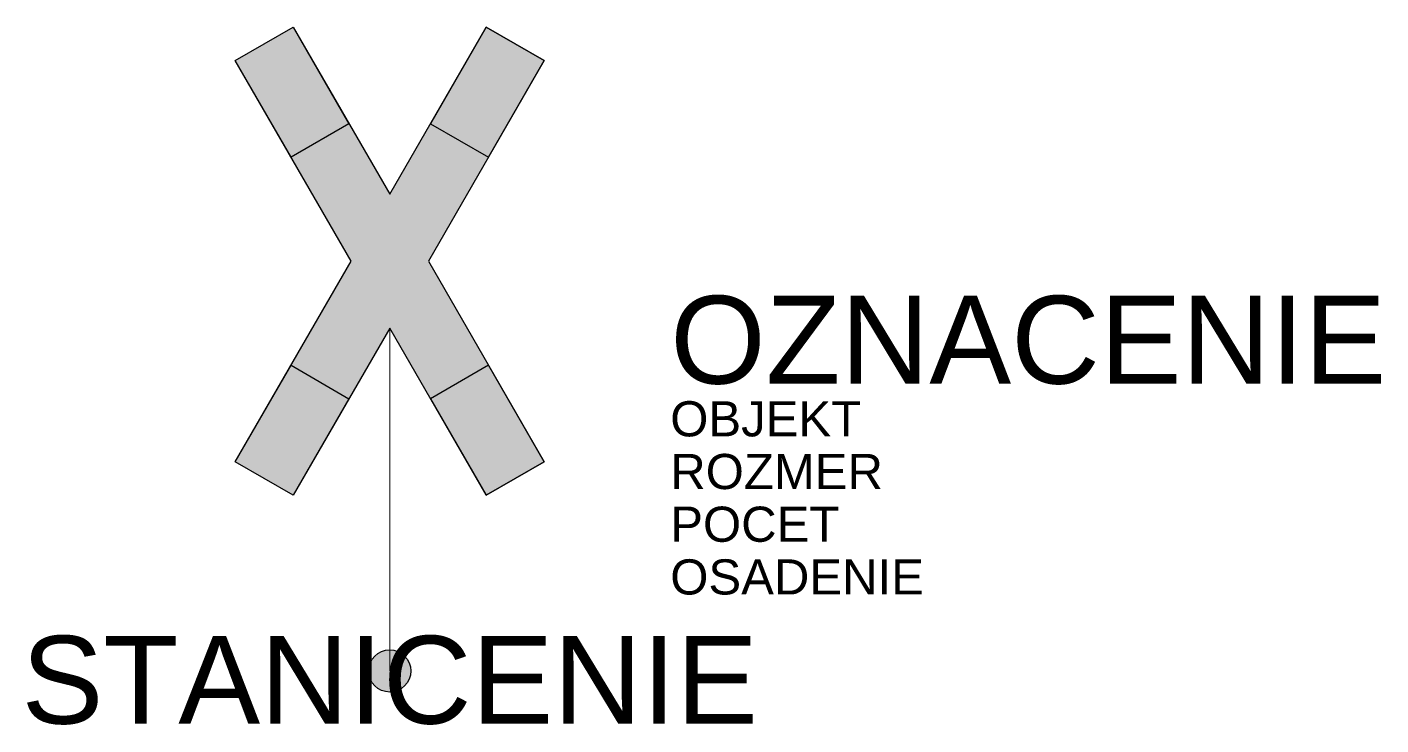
# Model space of a CAD drawing. Header units: metres. Extents: x -10.3 to 28.2, y -1.5 to 18.3.
import ezdxf
from ezdxf.enums import TextEntityAlignment as Align

# ---------------------------------------------------------------- set-up
doc = ezdxf.new("R2010")
doc.units = ezdxf.units.M
doc.layers.get('Defpoints').update_dxf_attribs({"color": 140, "lineweight": 5})
doc.styles.get("Standard").update_dxf_attribs({"font": 'arial.ttf'})

msp = doc.modelspace()

# ---------------------------------------------------------------- hatches: boundary and pattern name
at = {"true_color": 0xf1efea}
msp.add_hatch(color=7, dxfattribs=at).paths.add_polyline_path([(-4.397, 5.953), (-1.1, 11.663), (-4.397, 17.373), (-2.747, 18.326), (0, 13.568), (2.747, 18.326), (4.397, 17.373), (1.1, 11.663), (4.397, 5.953), (2.747, 5), (0, 9.758), (-2.747, 5)])
at = {"true_color": 0x9b9b9b}
for points in [[(-4.397, 17.373), (-2.747, 18.326), (-1.159, 15.576), (-2.809, 14.624)], [(4.397, 17.373), (2.747, 18.326), (1.159, 15.576), (2.809, 14.624)], [(-4.397, 5.953), (-2.809, 8.702), (-1.159, 7.75), (-2.747, 5)], [(4.397, 5.953), (2.809, 8.702), (1.159, 7.75), (2.747, 5)]]:
    msp.add_hatch(color=253, dxfattribs=at).paths.add_polyline_path(points)
h = msp.add_hatch(color=0)
h.dxf.hatch_style = 1
h.paths.add_polyline_path([(0.6, 0, 1), (-0.6, 0, 1)])

# ---------------------------------------------------------------- linework, layer by layer
at = {"lineweight": 9}
msp.add_line((0, 9.758), (0, 2.5), dxfattribs=at)
at = {"color": 0, "lineweight": 9}
msp.add_line((0, 2.5), (0, 0), dxfattribs=at)
at = {"color": 7, "true_color": 0xf1efea}
msp.add_lwpolyline([(-4.397, 5.953), (-1.1, 11.663), (-4.397, 17.373), (-2.747, 18.326), (0, 13.568), (2.747, 18.326), (4.397, 17.373), (1.1, 11.663), (4.397, 5.953), (2.747, 5), (0, 9.758), (-2.747, 5), (-4.397, 5.953)], dxfattribs=at)
at = {"color": 253, "true_color": 0x9b9b9b}
for points in [[(-4.397, 17.373), (-2.747, 18.326), (-1.159, 15.576), (-2.809, 14.624), (-4.397, 17.373)], [(4.397, 17.373), (2.747, 18.326), (1.159, 15.576), (2.809, 14.624), (4.397, 17.373)], [(-4.397, 5.953), (-2.809, 8.702), (-1.159, 7.75), (-2.747, 5), (-4.397, 5.953)], [(4.397, 5.953), (2.809, 8.702), (1.159, 7.75), (2.747, 5), (4.397, 5.953)]]:
    msp.add_lwpolyline(points, dxfattribs=at)
at = {"color": 0}
msp.add_circle((0, 0), 0.6, dxfattribs=at)

# ---------------------------------------------------------------- texts
msp.add_attdef('OZNACENIE', (7.982, 8.177), '153-LOOKVIDITELNOST', height=2.5)
msp.add_attdef('STANICENIE', text='', height=2.5).set_placement((0, 1), align=Align.TOP_CENTER)
at = {"layer": 'Defpoints'}
for tag, p, s in [('OBJEKT', (7.982, 6.677), 'Jestvujúci'), ('ROZMER', (7.982, 5.177), '1350x180'), ('POCET', (7.982, 3.677), '2'), ('OSADENIE', (7.982, 2.177), '')]:
    msp.add_attdef(tag, p, s, height=1, dxfattribs=at)

doc.saveas('drawing.dxf')
